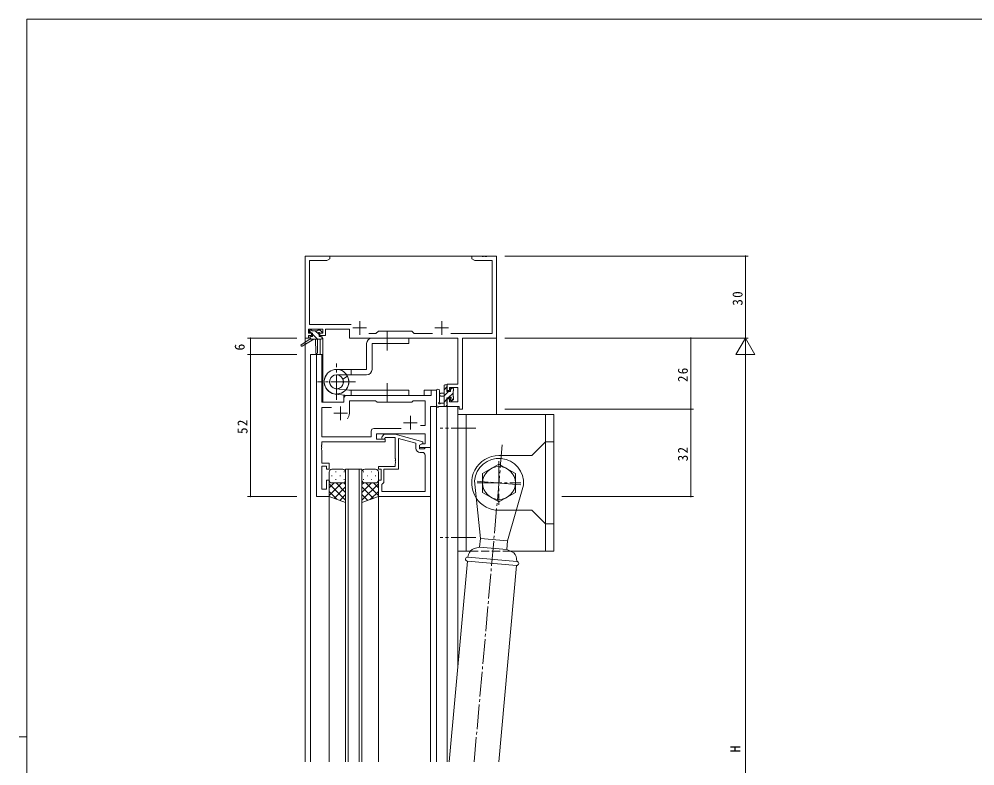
# Model space of a CAD drawing. Units: millimetres on the paper. Extents: x -420 to 373, y -297 to 267.
# Drawn here: x -420.5 to -71.1, y -8.8 to 264.4 of the extents above; entities that cross this region are included whole.
import ezdxf
from ezdxf.enums import TextEntityAlignment as Align

# ---------------------------------------------------------------- set-up
doc = ezdxf.new("R2010")
doc.units = ezdxf.units.MM
doc.linetypes.add('CHAIN2', pattern=[12, 9, -1, 1, -1])
doc.linetypes.add('DASHED3', pattern=[4, 3, -1])
for name, color, linetype, lineweight in [('0-1_YKK_ZWAK', 7, 'Continuous', 9), ('0-3_YKK_11', 7, 'Continuous', 9), ('0-4_YKK_12', 2, 'Continuous', 9), ('0-5_YKK_13', 4, 'Continuous', 9), ('0-6_YKK_D', 6, 'Continuous', 9)]:
    doc.layers.add(name, color=color, linetype=linetype, lineweight=lineweight)
doc.styles.add('ＭＳ ゴシック', font='')
doc.styles.get('ＭＳ ゴシック').set_extended_font_data('MS Gothic')

msp = doc.modelspace()

# ---------------------------------------------------------------- linework, layer by layer
at = {"layer": '0-1_YKK_ZWAK'}
for p, q in [((-417.7, -260.6), (-417.7, 264.4)), ((352.3, 264.4), (-417.7, 264.4)), ((-420.5, 1.9), (-417.7, 1.9))]:
    msp.add_line(p, q, dxfattribs=at)
at = {"layer": '0-3_YKK_11'}
for p, q in [((-306.95, 177.718), (-315.95, 177.718)), ((-315.95, 177.718), (-315.95, 147.718)), ((-314.32, 176.088), (-308.041, 176.088)), ((-314.32, 152.648), (-314.32, 176.088)), ((-247.58, 176.088), (-247.58, 149.348)), ((-245.95, 147.718), (-245.95, 177.718)), ((-295.95, 153.918), (-295.95, 148.918)), ((-265.95, 153.918), (-265.95, 148.918)), ((-299.098, 152.648), (-314.32, 152.648)), ((-298.45, 151.418), (-293.45, 151.418)), ((-268.45, 151.418), (-263.45, 151.418)), ((-310.55, 148.718), (-308.45, 148.718)), ((-299.75, 147.718), (-260.08, 147.718)), ((-290.02, 149.348), (-292.6, 149.348)), ((-269.3, 149.348), (-276.08, 149.348)), ((-247.58, 149.348), (-262.6, 149.348)), ((-260.08, 147.718), (-260.08, 130.818)), ((-258.45, 147.718), (-245.95, 147.718)), ((-258.45, 121.718), (-258.45, 147.718)), ((-309.818, 141.718), (-311.748, 141.718)), ((-311.748, 141.718), (-311.748, 89.718)), ((-309.818, 124.218), (-309.818, 141.718)), ((-269.878, 126.718), (-300.748, 126.718)), ((-301.748, 124.218), (-309.818, 124.218)), ((-302.948, 122.718), (-302.948, 117.718)), ((-301.748, 125.718), (-301.748, 124.218)), ((-299.748, 120.218), (-299.748, 124.788)), ((-299.748, 124.788), (-290.218, 124.788)), ((-272.078, 124.788), (-272.078, 115.718)), ((-270.148, 107.718), (-270.148, 122.718)), ((-309.818, 122.288), (-306.298, 122.288)), ((-309.818, 111.648), (-309.818, 122.288)), ((-305.448, 120.218), (-300.448, 120.218)), ((-277.448, 119.218), (-277.448, 114.218)), ((-279.948, 116.718), (-274.948, 116.718)), ((-272.078, 115.718), (-273.782, 115.718)), ((-291.778, 113.648), (-291.778, 111.648)), ((-280.798, 114.648), (-290.778, 114.648)), ((-280.798, 114.648), (-290.778, 114.648)), ((-289.848, 112.718), (-272.078, 112.718)), ((-283.053, 112.518), (-272.95, 109.811)), ((-291.778, 111.648), (-309.818, 111.648)), ((-309.818, 109.718), (-286.648, 109.718)), ((-281.75, 110.927), (-281.75, 99.718)), ((-272.95, 109.211), (-274.15, 108.518)), ((-274.15, 108.518), (-274.15, 107.218)), ((-273.282, 109.018), (-274.148, 108.518)), ((-274.148, 108.518), (-274.148, 107.718)), ((-272.95, 109.811), (-272.95, 109.211)), ((-274.15, 107.218), (-272.35, 107.218)), ((-274.148, 107.718), (-270.148, 107.718)), ((-273.08, 105.918), (-273.95, 105.918)), ((-272.08, 91.648), (-272.08, 104.918)), ((-270.15, 107.718), (-270.15, 89.718)), ((-282.93, 102.943), (-282.93, 103.493)), ((-309.818, 92.418), (-309.818, 100.918)), ((-309.818, 100.918), (-308.148, 100.918)), ((-308.148, 92.418), (-309.818, 92.418)), ((-287.85, 91.648), (-272.08, 91.648)), ((-287.85, 91.648), (-272.08, 91.648)), ((-311.748, 89.718), (-307.148, 89.718)), ((-270.15, 89.718), (-289.15, 89.718))]:
    msp.add_line(p, q, dxfattribs=at)
for points in [[(-308.041, 176.088), (-306.95, 176.718), (-306.95, 177.718)], [(-245.95, 177.718), (-249.492, 177.718), (-249.675, 177.598), (-250.225, 177.598), (-250.408, 177.718), (-250.492, 177.718), (-250.675, 177.598), (-251.225, 177.598), (-251.408, 177.718), (-254.95, 177.718), (-254.95, 176.718), (-253.859, 176.088), (-247.58, 176.088)], [(-315.95, 147.718), (-314.65, 147.718), (-314.65, 148.718), (-313.55, 148.718), (-313.55, 149.518), (-314.65, 149.518), (-314.65, 151.018), (-309.45, 151.018), (-309.45, 149.518), (-310.55, 149.518), (-310.55, 148.718)], [(-308.45, 148.718), (-308.45, 151.018), (-299.75, 151.018), (-299.75, 147.718)], [(-276.08, 149.348), (-276.95, 150.218), (-289.15, 150.218), (-290.02, 149.348)], [(-260.08, 130.818), (-263.95, 130.818), (-263.95, 128.518), (-263.15, 128.518), (-263.15, 129.618), (-260.08, 129.618), (-260.08, 124.348), (-263.15, 124.348), (-263.15, 125.518), (-263.95, 125.518), (-263.95, 122.718), (-259.65, 122.718), (-259.65, 121.718), (-258.45, 121.718)], [(-270.148, 122.718), (-267.948, 122.718), (-267.948, 128.718), (-269.878, 128.718), (-269.878, 126.718)], [(-290.218, 124.788), (-289.648, 124.218), (-276.948, 124.218), (-276.378, 124.788), (-272.078, 124.788)], [(-286.648, 109.718), (-286.648, 110.718), (-289.848, 110.718), (-289.848, 112.718)], [(-287.774, 111.743), (-286.999, 112.518), (-283.053, 112.518)], [(-272.078, 112.718), (-272.078, 109.018), (-273.282, 109.018)], [(-309.818, 106.76), (-309.938, 106.943), (-309.938, 107.493), (-309.818, 107.677), (-309.818, 107.76), (-309.938, 107.943), (-309.938, 108.493), (-309.818, 108.677), (-309.818, 109.718)], [(-282.93, 103.493), (-283.05, 103.677), (-283.05, 111.318), (-286.501, 111.318), (-286.926, 110.894)], [(-275.45, 107.418), (-275.45, 109.239), (-281.75, 110.927)], [(-307.148, 101.918), (-309.818, 101.918), (-309.818, 106.76)], [(-272.35, 107.218), (-272.15, 107.418), (-271.85, 107.718), (-270.15, 107.718)], [(-308.148, 100.918), (-308.148, 99.718), (-307.148, 99.718), (-307.148, 101.918)], [(-289.15, 89.718), (-289.15, 95.718), (-288.15, 95.718), (-288.15, 99.718), (-289.15, 99.718), (-289.15, 100.718), (-283.05, 100.718), (-283.05, 101.76), (-282.93, 101.943), (-282.93, 102.493), (-283.05, 102.677), (-283.05, 102.76), (-282.93, 102.943)], [(-281.75, 99.718), (-287.15, 99.718), (-287.15, 94.918), (-287.65, 94.418), (-287.85, 94.218), (-287.85, 91.648)], [(-307.148, 89.718), (-307.148, 95.718), (-308.148, 95.718), (-308.148, 92.418)]]:
    msp.add_lwpolyline(points, dxfattribs=at)
for centre, radius, start, end in [((-300.748, 125.718), 1, 90, 179.99998), ((-302.948, 120.218), 3.2, 321.63347, 359.99998), ((-290.778, 113.648), 1, 90, 179.99998), ((-287.35, 111.318), 0.6, 134.99998, 315), ((-273.95, 107.418), 1.5, 180, 269.99998), ((-273.08, 104.918), 1, 0, 89.99998)]:
    msp.add_arc(centre, radius, start, end, dxfattribs=at)
at = {"layer": '0-4_YKK_12'}
for p, q in [((-315.95, 177.718), (-245.95, 177.718)), ((-315.95, 177.718), (-315.95, -7.282)), ((-245.95, 177.718), (-245.95, 119.718)), ((-310.45, 147.318), (-310.45, 141.718)), ((-309.45, 147.718), (-309.75, 147.718)), ((-309.45, 147.718), (-309.45, 124.218)), ((-309.75, 141.718), (-313.95, 141.718)), ((-313.95, 141.718), (-313.95, -7.282)), ((-311.748, 89.718), (-311.748, 141.718)), ((-309.75, 141.718), (-309.75, 124.218)), ((-301.75, 124.218), (-301.75, 126.718)), ((-301.75, 126.718), (-272.45, 126.718)), ((-267.95, -7.282), (-267.95, 128.718)), ((-309.75, 124.218), (-301.75, 124.218)), ((-270.148, 122.717), (-267.95, 122.717)), ((-270.148, 107.718), (-270.148, 122.717)), ((-263.95, 122.718), (-263.95, -7.282)), ((-260.05, 122.718), (-260.05, 27.753)), ((-270.45, 107.718), (-270.148, 107.718)), ((-301.152, 99.718), (-295.152, 99.718)), ((-301.152, -7.282), (-301.152, 99.718)), ((-300.152, 99.718), (-300.152, -7.282)), ((-296.152, -7.282), (-296.152, 99.718)), ((-295.152, 99.718), (-295.152, -7.282)), ((-307.15, 89.718), (-311.748, 89.718)), ((-307.15, -7.282), (-307.15, 89.718)), ((-289.15, -7.282), (-289.15, 89.718)), ((-270.15, -7.282), (-270.15, 90.018))]:
    msp.add_line(p, q, dxfattribs=at)
msp.add_lwpolyline([(-267.95, 128.718), (-272.45, 128.718), (-272.45, 126.718)], dxfattribs=at)
at = {"layer": '0-5_YKK_13'}
for p, q in [((-314.45, 149.818), (-314.45, 150.318)), ((-313.629, 149.518), (-314.449, 150.338)), ((-314.15, 150.618), (-313.65, 150.618)), ((-313.45, 150.418), (-311.35, 150.418)), ((-310.85, 148.984), (-312.284, 150.418)), ((-311.15, 150.618), (-310.55, 150.618)), ((-310.338, 150.53), (-309.838, 150.03)), ((-314.25, 147.318), (-317.317, 145.268)), ((-312.75, 147.318), (-316.995, 144.761)), ((-314.25, 148.018), (-314.25, 147.318)), ((-313.674, 147.318), (-314.25, 147.894)), ((-310.05, 147.318), (-314.25, 147.318)), ((-311.429, 147.318), (-313.25, 149.139)), ((-312.15, 147.318), (-312.048, 142.31)), ((-311.348, 147.318), (-311.448, 142.31)), ((-310.85, 149.057), (-310.85, 148.318)), ((-310.85, 148.318), (-310.05, 148.318)), ((-310.05, 149.518), (-310.389, 149.518)), ((-309.75, 147.884), (-310.184, 148.318)), ((-309.75, 148.018), (-309.75, 147.618)), ((-277.952, 147.717), (-291.453, 147.719)), ((-277.952, 145.719), (-277.952, 147.717)), ((-293.453, 145.719), (-293.453, 136.242)), ((-291.453, 145.719), (-277.952, 145.719)), ((-291.453, 136.242), (-291.453, 145.719)), ((-304.453, 136.242), (-299.152, 136.242)), ((-299.152, 134.242), (-304.453, 134.242)), ((-302.147, 132.746), (-300.421, 133.742)), ((-293.453, 136.242), (-299.152, 136.242)), ((-299.152, 134.242), (-299.152, 136.242)), ((-299.152, 134.242), (-293.453, 134.242)), ((-265.15, 122.718), (-265.15, 130.318)), ((-263.95, 130.009), (-265.15, 128.809)), ((-264.85, 130.618), (-264.25, 130.618)), ((-263.95, 130.318), (-263.95, 129.718)), ((-262.296, 129.418), (-262.75, 128.964)), ((-262.45, 129.418), (-261.95, 129.418)), ((-300.167, 126.729), (-304.935, 127.243)), ((-300.167, 126.729), (-304.935, 127.243)), ((-299.953, 128.717), (-304.71, 129.205)), ((-299.953, 128.717), (-277.957, 128.717)), ((-299.953, 126.717), (-277.957, 126.717)), ((-299.153, 128.717), (-299.153, 126.717)), ((-277.957, 128.717), (-277.957, 126.717)), ((-267.95, 128.446), (-267.95, 123.284)), ((-266.75, 128.446), (-266.747, 124.485)), ((-265.15, 127.618), (-266.294, 127.516)), ((-265.15, 126.418), (-266.294, 126.52)), ((-263.496, 128.218), (-265.15, 126.564)), ((-261.85, 127.619), (-263.651, 125.818)), ((-261.85, 128.418), (-261.85, 126.318)), ((-261.65, 129.118), (-261.65, 128.618)), ((-261.65, 126.118), (-261.65, 125.518)), ((-264.25, 122.718), (-266.93, 122.718)), ((-266.33, 123.918), (-265.15, 123.918)), ((-264.15, 125.319), (-265.15, 124.319)), ((-263.95, 123.274), (-264.506, 122.718)), ((-263.95, 123.618), (-263.95, 123.018)), ((-262.75, 125.018), (-262.75, 125.357)), ((-261.65, 125.574), (-262.501, 124.723)), ((-261.738, 125.306), (-262.238, 124.806)), ((-225.05, 119.718), (-260.05, 119.718)), ((-260.05, 69.718), (-260.05, 119.718)), ((-257.05, 69.718), (-257.05, 119.718)), ((-228.05, 109.718), (-228.05, 119.718)), ((-225.05, 69.718), (-225.05, 119.718)), ((-228.05, 109.718), (-233.05, 104.718)), ((-228.05, 109.718), (-225.05, 109.718)), ((-228.05, 79.718), (-228.05, 109.718)), ((-251.05, 98.182), (-245.05, 101.646)), ((-245.05, 104.718), (-233.05, 104.718)), ((-239.05, 98.182), (-245.05, 101.646)), ((-307.152, 98.718), (-307.152, 95.718)), ((-302.152, 99.718), (-306.152, 99.718)), ((-304.817, 98.77), (-304.617, 98.77)), ((-301.787, 98.77), (-301.587, 98.77)), ((-301.152, 95.718), (-301.152, 98.718)), ((-295.154, 95.718), (-295.154, 98.718)), ((-294.519, 98.77), (-294.719, 98.77)), ((-294.154, 99.718), (-290.154, 99.718)), ((-291.489, 98.77), (-291.689, 98.77)), ((-289.154, 98.718), (-289.154, 95.718)), ((-251.05, 98.182), (-251.05, 91.254)), ((-239.05, 98.182), (-239.05, 91.254)), ((-307.152, 89.718), (-307.152, 95.718)), ((-302.531, 94.718), (-307.152, 90.098)), ((-305.36, 94.718), (-307.152, 92.927)), ((-307.152, 94.45), (-301.152, 88.45)), ((-306.232, 97.355), (-306.032, 97.355)), ((-306.152, 94.718), (-302.552, 94.718)), ((-305.752, 94.718), (-302.152, 94.718)), ((-304.817, 95.94), (-304.617, 95.94)), ((-304.592, 94.718), (-301.152, 91.278)), ((-303.202, 97.355), (-303.002, 97.355)), ((-301.82, 94.775), (-301.152, 94.107)), ((-301.787, 95.94), (-301.587, 95.94)), ((-294.486, 94.775), (-295.154, 94.107)), ((-291.714, 94.718), (-295.154, 91.278)), ((-289.154, 94.45), (-295.154, 88.45)), ((-294.519, 95.94), (-294.719, 95.94)), ((-290.554, 94.718), (-294.154, 94.718)), ((-293.774, 94.718), (-289.154, 90.098)), ((-290.154, 94.718), (-293.754, 94.718)), ((-293.104, 97.355), (-293.304, 97.355)), ((-291.489, 95.94), (-291.689, 95.94)), ((-290.945, 94.718), (-289.154, 92.927)), ((-290.074, 97.355), (-290.274, 97.355)), ((-289.154, 89.718), (-289.154, 95.718)), ((-251.844, 74.433), (-254.016, 95.503)), ((-307.152, 91.622), (-304.191, 88.661)), ((-301.152, 93.27), (-305.348, 89.074)), ((-295.154, 93.27), (-290.958, 89.074)), ((-289.154, 91.622), (-292.114, 88.661)), ((-245.05, 87.79), (-251.05, 91.254)), ((-245.05, 87.79), (-239.05, 91.254)), ((-236.084, 93.934), (-241.882, 73.562)), ((-301.152, 90.441), (-303.263, 88.33)), ((-295.154, 90.441), (-293.042, 88.33)), ((-245.05, 84.718), (-238.707, 84.718)), ((-238.707, 84.718), (-233.05, 84.718)), ((-228.05, 79.718), (-233.05, 84.718)), ((-228.05, 79.718), (-225.05, 79.718)), ((-228.05, 69.718), (-228.05, 79.718)), ((-251.844, 74.433), (-252.123, 71.245)), ((-241.882, 73.562), (-251.844, 74.433)), ((-242.161, 70.374), (-241.882, 73.562)), ((-254.069, 70.724), (-252.123, 71.245)), ((-252.123, 71.245), (-242.161, 70.374)), ((-240.335, 69.522), (-242.161, 70.374)), ((-260.05, 69.718), (-255.62, 69.718)), ((-256.456, 67.609), (-256.19, 68.603)), ((-238.525, 66.04), (-256.456, 67.609)), ((-240.755, 69.718), (-225.05, 69.718)), ((-238.525, 66.04), (-238.614, 67.065)), ((-256.587, 66.115), (-263.213, -7.282)), ((-256.587, 66.115), (-238.655, 64.546)), ((-238.655, 64.546), (-245.14, -7.282))]:
    msp.add_line(p, q, dxfattribs=at)
at = {"layer": '0-5_YKK_13', "linetype": 'CHAIN2'}
for p, q in [((-285.952, 143.217), (-285.952, 150.217)), ((-304.453, 125.069), (-304.453, 138.365)), ((-297.523, 131.717), (-311.382, 131.717)), ((-285.957, 131.217), (-285.957, 124.217)), ((-253.55, 114.718), (-266.55, 114.718)), ((-254.153, -7.282), (-243.83, 108.665)), ((-245.05, 102.718), (-245.05, 86.718)), ((-253.05, 94.718), (-237.05, 94.718)), ((-237.058, 94.019), (-253.042, 95.417)), ((-253.55, 74.718), (-266.55, 74.718))]:
    msp.add_line(p, q, dxfattribs=at)
at = {"layer": '0-5_YKK_13', "linetype": 'DASHED3'}
msp.add_line((-255.62, 69.718), (-240.755, 69.718), dxfattribs=at)
at = {"layer": '0-5_YKK_13'}
for points in [[(-313.95, 148.318), (-313.25, 148.318), (-313.25, 149.518), (-314.15, 149.518)], [(-264.15, 129.518), (-264.15, 128.218), (-262.75, 128.218), (-262.75, 129.118)], [(-263.211, 125.818), (-264.15, 125.818), (-264.15, 123.818)], [(-301.152, 95.94), (-301.152, 87.575), (-307.152, 89.718)], [(-295.154, 95.94), (-295.154, 87.575), (-289.154, 89.718)]]:
    msp.add_lwpolyline(points, dxfattribs=at)
msp.add_circle((-245.05, 94.718), 6, dxfattribs=at)
for centre, radius, start, end in [((-314.15, 150.318), 0.3, 90, 180), ((-313.65, 150.418), 0.2, 0, 90), ((-311.15, 150.418), 0.2, 90, 180), ((-310.55, 150.318), 0.3, 45, 90), ((-314.15, 149.818), 0.3, 180, 270), ((-313.95, 148.018), 0.3, 90, 180), ((-310.85, 149.518), 0.25, 33.05573, 236.94426), ((-311.15, 149.057), 0.3, 0, 56.94426), ((-310.389, 149.818), 0.3, 213.05573, 270), ((-310.05, 149.818), 0.3, 270, 44.99998), ((-310.05, 148.018), 0.3, 0, 90), ((-310.05, 147.618), 0.3, 270, 0), ((-291.453, 145.719), 2, 90, 180), ((-317.15, 145.018), 0.3, 123.76904, 301.06146), ((-311.748, 142.316), 0.3, 181.16962, 358.85538), ((-304.453, 131.742), 4.5, 90, 26.38779), ((-304.453, 131.717), 4.5, 147.39767, 83.84229), ((-304.453, 131.717), 2.525, 90, 24.04724), ((-304.453, 131.717), 2.525, 147.39767, 84.14136), ((-293.453, 136.242), 2, 270, 0), ((-264.85, 130.318), 0.3, 90, 180), ((-264.25, 130.318), 0.3, 0, 90), ((-264.15, 129.718), 0.2, 270, 0), ((-262.45, 129.118), 0.3, 90, 180), ((-261.95, 129.118), 0.3, 0, 90), ((-299.953, 128.717), 2, 263.84229, 269.99997), ((-296.453, 128.717), 2, 266.45775, 269.99994), ((-267.35, 128.446), 0.6, 0.04022, 180.04022), ((-266.25, 127.018), 0.5, 95.09206, 264.90793), ((-263.211, 126.118), 0.3, 270, 326.94426), ((-262.75, 125.818), 0.25, 303.05573, 146.94426), ((-261.85, 128.618), 0.2, 270, 0), ((-261.85, 126.118), 0.2, 0, 90), ((-267.65, 123.284), 0.3, 180, 229.47121), ((-268.04, 122.828), 0.3, 349.47121, 49.47121), ((-267.45, 122.718), 0.3, 169.47121, 329.99998), ((-266.93, 122.418), 0.3, 90, 149.99998), ((-266.85, 123.918), 0.3, 109.18974, 329.99998), ((-267.047, 124.485), 0.3, 289.18974, 0.04022), ((-266.33, 123.618), 0.3, 90, 149.99998), ((-264.25, 123.018), 0.3, 270, 0), ((-264.15, 123.618), 0.2, 359.99998, 90), ((-262.45, 125.357), 0.3, 123.05573, 180), ((-262.45, 125.018), 0.3, 180, 314.99998), ((-261.95, 125.518), 0.3, 314.99998, 0), ((-245.05, 94.718), 10, 90, 213.78061), ((-245.05, 94.718), 9, 355, 175), ((-306.152, 98.718), 1, 90, 180), ((-302.152, 98.718), 1, 0, 90), ((-294.154, 98.718), 1, 90, 180), ((-290.154, 98.718), 1, 0, 90), ((-306.152, 95.718), 1, 180, 270), ((-306.152, 95.718), 1, 180, 270), ((-302.152, 95.718), 1, 270, 0), ((-302.152, 95.718), 1, 270, 0), ((-294.154, 95.718), 1, 180, 270), ((-294.154, 95.718), 1, 180, 270), ((-290.154, 95.718), 1, 270, 0), ((-290.154, 95.718), 1, 270, 0), ((-245.05, 94.718), 10, 213.78061, 270), ((-253.292, 67.826), 3, 105.00011, 164.99994), ((-256.521, 66.862), 0.75, 85, 265), ((-241.603, 66.804), 3, 5.00005, 64.99988), ((-238.59, 65.293), 0.75, 265, 85)]:
    msp.add_arc(centre, radius, start, end, dxfattribs=at)
at = {"layer": '0-6_YKK_D'}
for p, q in [((-242.95, 177.718), (-153.95, 177.718)), ((-154.95, 177.718), (-154.95, 147.718)), ((-318.95, 147.718), (-336.95, 147.718)), ((-335.95, 147.718), (-335.95, 141.718)), ((-242.95, 147.718), (-173.95, 147.718)), ((-242.95, 147.718), (-153.95, 147.718)), ((-242.95, 147.718), (-153.95, 147.718)), ((-174.95, 121.718), (-174.95, 147.718)), ((-154.95, 147.718), (-158.45, 141.656)), ((-154.95, 147.718), (-151.45, 141.656)), ((-154.95, 147.718), (-154.95, 135.594)), ((-318.95, 141.718), (-336.95, 141.718)), ((-318.95, 141.718), (-336.95, 141.718)), ((-335.95, 141.718), (-335.95, 89.718)), ((-158.45, 141.656), (-151.45, 141.656)), ((-154.95, -145.282), (-154.95, 140.718)), ((-242.95, 121.718), (-173.95, 121.718)), ((-222.05, 121.718), (-173.95, 121.718)), ((-174.95, 121.718), (-174.95, 89.718)), ((-318.95, 89.718), (-336.95, 89.718)), ((-222.05, 89.718), (-173.95, 89.718))]:
    msp.add_line(p, q, dxfattribs=at)
for centre, start, end in [((-154.95, 177.718), 90, 270), ((-154.95, 177.718), 270, 90), ((-335.95, 147.718), 90, 270), ((-335.95, 147.718), 270, 90), ((-174.95, 147.718), 90, 270), ((-174.95, 147.718), 270, 90), ((-335.95, 141.718), 90, 270), ((-335.95, 141.718), 90, 270), ((-335.95, 141.718), 270, 90), ((-335.95, 141.718), 270, 90), ((-174.95, 121.718), 90, 270), ((-174.95, 121.718), 90, 270), ((-174.95, 121.718), 270, 90), ((-174.95, 121.718), 270, 90), ((-335.95, 89.718), 90, 270), ((-335.95, 89.718), 270, 90), ((-174.95, 89.718), 90, 270), ((-174.95, 89.718), 270, 90)]:
    msp.add_arc(centre, 0.106, start, end, dxfattribs=at)

# ---------------------------------------------------------------- texts
at = {"layer": '0-6_YKK_D', "color": 3, "style": 'ＭＳ ゴシック'}
for s, p in [('6', (-336.95, 143.159)), ('H', (-155.75, -3.829))]:
    msp.add_text(s, height=3.666, rotation=90, dxfattribs=at).set_placement(p, align=Align.BOTTOM_LEFT)
at = {"layer": '0-6_YKK_D', "color": 3, "char_height": 3.666, "attachment_point": 7, "rotation": 90, "style": 'ＭＳ ゴシック'}
for s, insert in [('\\T1.21;\\W0.95;30', (-155.95, 159.587)), ('\\T1.21;\\W0.95;26', (-175.95, 131.624)), ('\\T1.21;\\W0.95;52', (-336.95, 112.636)), ('\\T1.21;\\W0.95;32', (-175.95, 102.636))]:
    msp.add_mtext(s, dxfattribs=dict(at, insert=insert))

doc.saveas('drawing.dxf')
